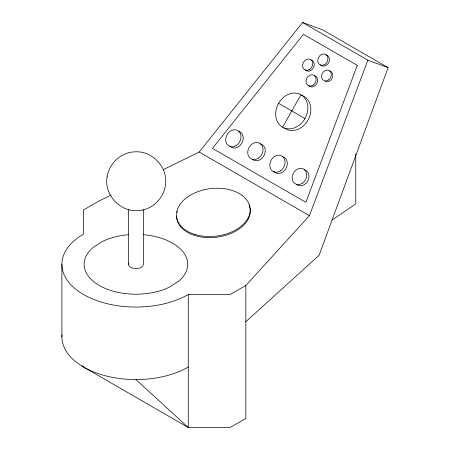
<?xml version="1.0" encoding="UTF-8"?>
<svg xmlns="http://www.w3.org/2000/svg" width="450" height="450" viewBox="0 0 450 450"><rect width="100%" height="100%" fill="white"/><g stroke="black" fill="none" stroke-linecap="round" stroke-linejoin="round"><path stroke-width="0.67" d="M163.384 169.537L199.209 152.038L302.58 22.5L322.83 29.959L388.103 67.646L319.129 255.24L245.846 321.728M111.223 195.007L99.281 200.841L83.576 209.908L83.576 234.084A74.025 42.739 0 0 0 83.576 294.525A74.025 42.739 0 0 0 188.269 294.525L230.141 294.525L245.846 285.457L309.437 215.679L367.858 60.188L302.58 22.5M282.561 127.181L300.983 94.736A18.652 15.232 -61.3 0 0 275.743 112.472A18.652 15.232 -61.3 0 0 298.592 125.663A18.652 15.232 -61.3 0 0 300.983 94.736M332.162 219.971L355.77 203.867L355.77 153.968M367.858 60.188L388.103 67.646M278.584 103.343L304.965 118.575M199.209 152.038L309.437 215.679M135.922 379.575L188.269 427.5L230.141 427.5L245.846 418.433L245.846 285.457M82.35 365.349L83.576 367.059L188.269 427.5L188.269 294.525M143.325 209.717L143.325 264.308A7.402 4.275 0 0 1 134.955 268.543A7.402 4.275 0 0 1 128.773 263.199M128.52 209.717L128.52 264.308M61.898 264.308L61.898 336.836M143.662 234.726A51.818 29.919 0 0 1 178.543 281.317L169.464 287.111A51.818 29.919 0 0 1 101.143 286.481A51.818 29.919 0 0 1 93.302 247.292L102.381 241.504A51.818 29.919 0 0 1 128.616 234.686M238.832 131.282A8.882 7.251 -61.3 0 1 241.689 143.477A8.882 7.251 -61.3 0 1 229.742 146.042M188.269 367.059A74.025 42.739 0 0 1 106.031 375.936A74.025 42.739 0 0 1 61.976 334.873M326.098 54.883A5.923 4.837 -61.3 0 1 328.545 62.899A5.923 4.837 -61.3 0 1 320.451 64.828M314.314 75.634A5.923 4.837 -61.3 0 1 316.761 83.649A5.923 4.837 -61.3 0 1 308.666 85.584M301.545 95.304A18.652 15.232 -61.3 0 1 308.351 119.498A18.652 15.232 -61.3 0 1 284.451 128.098M282.285 156.561A8.882 7.251 -61.3 0 1 285.958 168.587A8.882 7.251 -61.3 0 1 273.814 171.484M310.916 59.895A5.923 4.837 -61.3 0 1 313.363 67.911A5.923 4.837 -61.3 0 1 305.269 69.84M249.03 204.767A37.012 23.912 -6.8 0 1 218.419 236.964A37.012 23.912 -6.8 0 1 176.597 216.141M177.024 212.355A37.012 23.912 -6.8 0 1 177.373 211.089M260.252 143.837A8.882 7.251 -61.3 0 1 264.105 155.526A8.882 7.251 -61.3 0 1 252.231 159.216M329.574 70.926A5.687 4.646 -61.3 0 1 332.257 77.962A5.687 4.646 -61.3 0 1 325.097 81.253M304.206 169.667A8.482 6.924 -61.3 0 1 307.884 180.821A8.482 6.924 -61.3 0 1 296.55 184.343M107.134 176.535C103.719 194.271 119.711 211.967 137.644 210.662C151.284 210.324 163.148 199.288 165.347 185.968C168.761 168.238 152.775 150.542 134.837 151.841C121.202 152.184 109.333 163.221 107.134 176.535M357.306 65.407L305.871 202.309L212.445 148.371L303.457 34.324L357.306 65.407M236.604 145.288A8.882 7.251 -61.3 0 0 237.741 130.556A8.882 7.251 -61.3 0 0 225.726 139.005A8.882 7.251 -61.3 0 0 236.604 145.288M309.842 69.339A5.923 4.837 -61.3 0 0 310.601 59.524A5.923 4.837 -61.3 0 0 302.586 65.154A5.923 4.837 -61.3 0 0 309.842 69.339M302.563 183.139A8.482 6.924 -61.3 0 0 303.649 169.076A8.482 6.924 -61.3 0 0 292.179 177.137A8.482 6.924 -61.3 0 0 302.563 183.139M280.676 170.73A8.882 7.251 -61.3 0 0 281.812 156.004A8.882 7.251 -61.3 0 0 269.798 164.453A8.882 7.251 -61.3 0 0 280.676 170.73M195.024 234.489A37.012 23.912 -6.8 0 0 250.189 209.768A37.012 23.912 -6.8 0 0 194.766 192.926A37.012 23.912 -6.8 0 0 195.024 234.489M258.637 158.012A8.882 7.251 -61.3 0 0 259.779 143.28A8.882 7.251 -61.3 0 0 247.759 151.729A8.882 7.251 -61.3 0 0 258.637 158.012M313.239 85.078A5.923 4.837 -61.3 0 0 313.999 75.263A5.923 4.837 -61.3 0 0 305.989 80.893A5.923 4.837 -61.3 0 0 313.239 85.078M328.483 79.971A5.687 4.646 -61.3 0 0 329.214 70.538A5.687 4.646 -61.3 0 0 321.519 75.949A5.687 4.646 -61.3 0 0 328.483 79.971M325.024 64.328A5.923 4.837 -61.3 0 0 325.777 54.506A5.923 4.837 -61.3 0 0 317.767 60.142A5.923 4.837 -61.3 0 0 325.024 64.328"/></g></svg>
